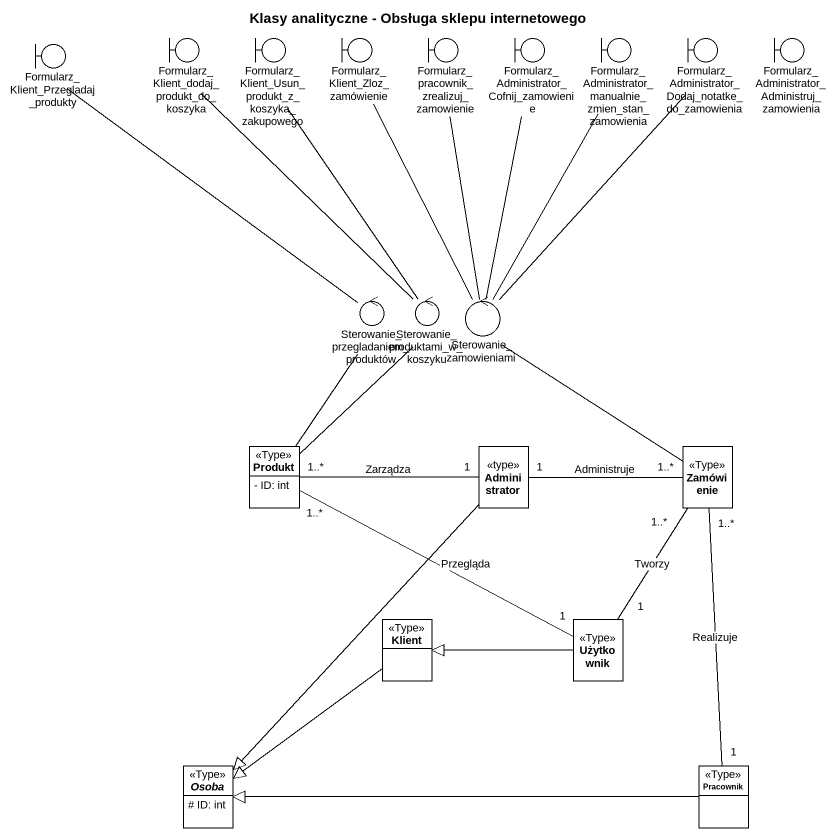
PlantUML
@startuml
title Klasy analityczne - Obsługa sklepu internetowego
allowmixing
hide circle
hide empty members
skinparam classAttributeIconSize 0
boundary "Formularz_Klient_Przegladaj_produkty" as Formularz_Klient_Przegladaj
boundary "Formularz_Klient_dodaj_produkt_do_koszyka" as Formularz_Klient_dodaj
boundary "Formularz_Klient_Usun_produkt_z_koszyka_zakupowego" as Formularz_Klient_Usun
boundary "Formularz_Klient_Zloz_zamówienie" as Formularz_Klient_Zloz
boundary "Formularz_pracownik_zrealizuj_zamowienie" as Formularz_pracownik
boundary "Formularz_Administrator_Cofnij_zamowienie" as Formularz_Administrator
boundary "Formularz_Administrator_manualnie_zmien_stan_zamowienia" as Formularz_Administrator_2
boundary "Formularz_Administrator_Dodaj_notatke_do_zamowienia" as Formularz_Administrator_3
boundary "Formularz_Administrator_Administruj_zamowienia" as Formularz_Administrator_4
control "Sterowanie_przegladaniem_produktów" as Sterowanie_przegladaniem
control "Sterowanie_produktami_w_koszyku" as Sterowanie_produktami_w
control Sterowanie_zamowieniami
class Produkt <<Type>> {
  - ID: int
}
class Administrator <<type>>
class Zamówienie <<Type>>
class Klient <<Type>>
class Użytkownik <<Type>>
abstract class Osoba <<Type>> {
  # ID: int
}
class Pracownik <<Type>>
Formularz_pracownik -- Sterowanie_zamowieniami
Sterowanie_przegladaniem -up- Formularz_Klient_Przegladaj
Sterowanie_produktami_w -up- Formularz_Klient_dodaj
Sterowanie_produktami_w -up- Formularz_Klient_Usun
Sterowanie_zamowieniami -up- Formularz_Klient_Zloz
Sterowanie_zamowieniami -up- Formularz_Administrator
Sterowanie_zamowieniami -up- Formularz_Administrator_2
Sterowanie_zamowieniami -up- Formularz_Administrator_3
Produkt -up- Sterowanie_przegladaniem
Produkt -up- Sterowanie_produktami_w
Administrator "1" -left- "1..*" Produkt : Zarządza
Administrator "1" -right- "1..*" Zamówienie : Administruje
Administrator --|> Osoba
Zamówienie -up- Sterowanie_zamowieniami
Klient --|> Osoba
Użytkownik "1" -left- "1..*" Produkt : Przegląda
Użytkownik "1" -up- "1..*" Zamówienie : Tworzy
Użytkownik -left-|> Klient
Pracownik "1" -up- "1..*" Zamówienie : Realizuje
Pracownik -left-|> Osoba
@enduml
